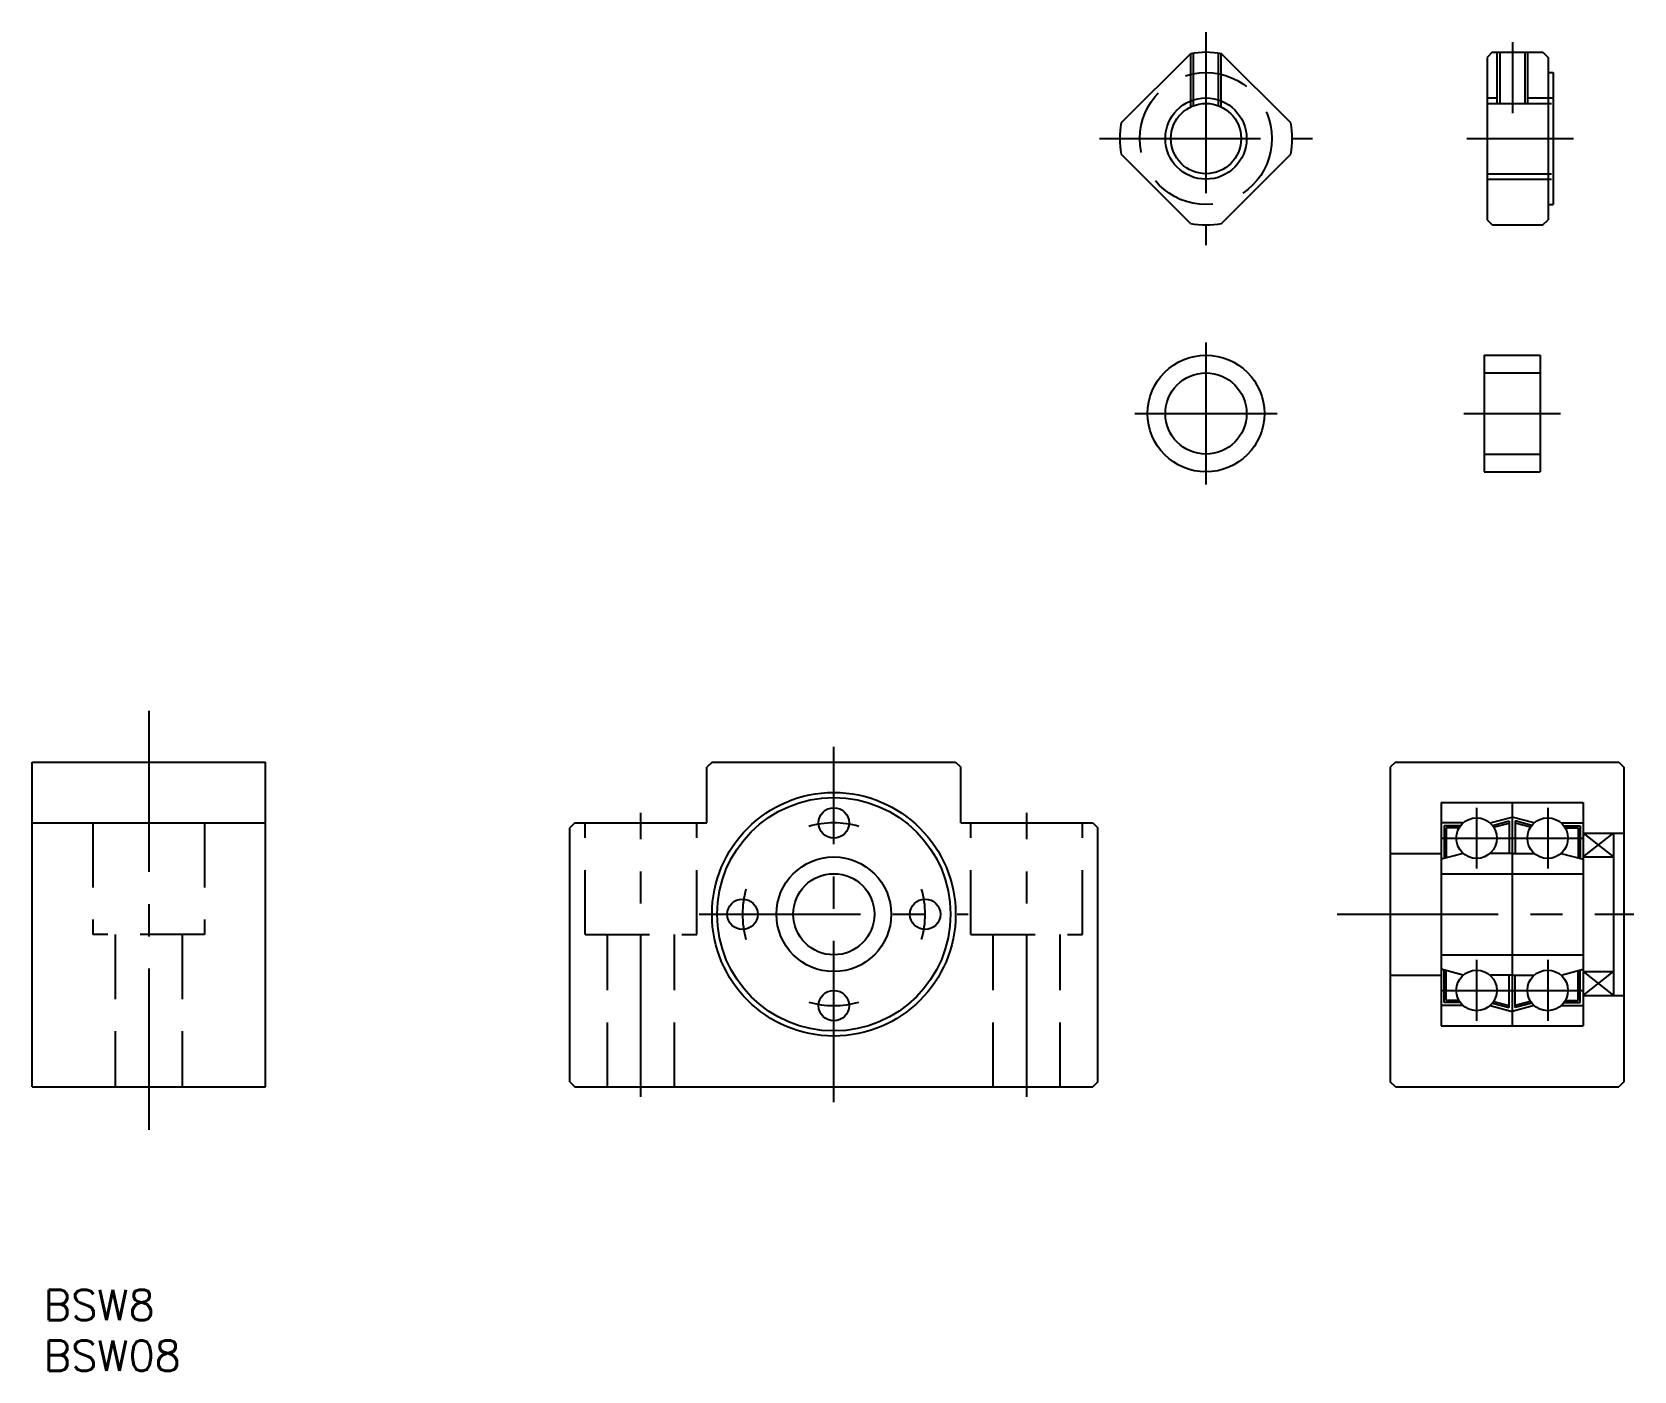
# Model space of a CAD drawing. Extents: x -1 to 157, y -8 to 124.
import ezdxf

# ---------------------------------------------------------------- set-up
doc = ezdxf.new("R2010")
doc.units = 0
doc.header["$LTSCALE"] = 0.5
doc.linetypes.add('CENTER', pattern=[50.8, 31.75, -6.35, 6.35, -6.35])
doc.linetypes.add('DASHED', pattern=[19.05, 12.7, -6.35])
for name, color, linetype in [('MSM_CENTER', 1, 'CENTER'), ('MSM_CONTINUOUS', 7, 'CONTINUOUS'), ('MSM_DASHED', 4, 'DASHED'), ('MSM_NARROW', 5, 'CONTINUOUS'), ('MSM_PART_NUMBER', 7, 'CONTINUOUS')]:
    doc.layers.add(name, color=color, linetype=linetype)
doc.styles.get("Standard").update_dxf_attribs({"font": 'txt.shx', "height": 3, "bigfont": 'bigfont.shx'})

# ---------------------------------------------------------------- blocks, each defined once
blk = doc.blocks.new('*U42')
at = {"layer": 'MSM_PART_NUMBER'}
blk.add_text('BSW8', height=3, dxfattribs=at).set_placement((0, -3))
blk = doc.blocks.new('*U43')
at = {"layer": 'MSM_PART_NUMBER'}
blk.add_text('BSW08', height=3, dxfattribs=at).set_placement((0, -8))

msp = doc.modelspace()

# ---------------------------------------------------------------- linework, layer by layer
at = {"layer": 'MSM_CENTER'}
for p, q in [((114.49, 123.93), (114.49, 102.93)), ((144.69, 122.93), (144.69, 115.93)), ((103.99, 113.43), (124.99, 113.43)), ((140.19, 113.43), (150.69, 113.43)), ((114.49, 93.34), (114.49, 79.34)), ((107.49, 86.34), (121.49, 86.34)), ((139.9, 86.34), (149.4, 86.34)), ((10.35, 57.05), (10.35, 14.7)), ((77.83, 18.5), (77.83, 53.5)), ((141.15, 47.5), (141.15, 41.5)), ((148.15, 47.5), (148.15, 41.5)), ((58.83, 19), (58.83, 47)), ((96.83, 19), (96.83, 47)), ((137.65, 44.5), (151.65, 44.5)), ((64.58, 37), (91.08, 37)), ((127.4, 37), (156.65, 37)), ((141.15, 32.5), (141.15, 26.5)), ((148.15, 32.5), (148.15, 26.5)), ((137.65, 29.5), (151.65, 29.5))]:
    msp.add_line(p, q, dxfattribs=at)
for start, end in [(74.0329, 105.9671), (164.0329, 195.9671), (344.0329, 15.9671), (254.0329, 285.9671)]:
    msp.add_arc((77.83, 37), 9, start, end, dxfattribs=at)
at = {"layer": 'MSM_CONTINUOUS'}
for p, q in [((106.13, 114.97), (112.95, 121.79)), ((122.85, 114.97), (116.03, 121.79)), ((142.69, 121.93), (142.19, 121.43)), ((142.69, 121.93), (147.69, 121.93)), ((147.69, 121.93), (148.19, 121.43)), ((142.19, 121.43), (142.19, 105.43)), ((148.19, 121.43), (148.19, 105.43)), ((148.19, 119.93), (148.69, 119.93)), ((148.69, 119.93), (148.69, 106.93)), ((112.95, 105.07), (106.13, 111.89)), ((116.03, 105.07), (122.85, 111.89)), ((148.19, 106.93), (148.69, 106.93)), ((142.19, 105.43), (142.69, 104.93)), ((142.69, 104.93), (147.69, 104.93)), ((147.69, 104.93), (148.19, 105.43)), ((141.9, 92.09), (147.4, 92.09)), ((141.9, 92.09), (141.9, 80.59)), ((147.4, 92.09), (147.4, 80.59)), ((141.9, 80.59), (147.4, 80.59)), ((-1.15, 20), (-1.15, 52)), ((-1.15, 52), (21.85, 52)), ((21.85, 20), (21.85, 52)), ((65.83, 52), (65.33, 51.5)), ((65.33, 46), (65.33, 51.5)), ((65.83, 52), (89.83, 52)), ((89.83, 52), (90.33, 51.5)), ((90.33, 46), (90.33, 51.5)), ((133.15, 52), (132.65, 51.5)), ((132.65, 51.5), (132.65, 20.5)), ((133.15, 52), (155.15, 52)), ((155.15, 52), (155.65, 51.5)), ((155.65, 51.5), (155.65, 20.5)), ((137.65, 48), (137.65, 26)), ((137.65, 48), (151.65, 48)), ((144.65, 48), (144.65, 26)), ((151.65, 48), (151.65, 26)), ((-1.15, 46), (21.85, 46)), ((52.33, 46), (51.83, 45.5)), ((52.33, 46), (65.33, 46)), ((90.33, 46), (103.33, 46)), ((103.33, 46), (103.83, 45.5)), ((139.83, 46), (137.65, 46)), ((142.47, 46), (144.65, 46.58)), ((142.71, 45.75), (144.35, 46.19)), ((142.83, 45.58), (144.35, 45.99)), ((144.35, 46.19), (144.35, 43)), ((146.83, 46), (144.65, 46.58)), ((144.95, 46.19), (144.95, 43)), ((146.59, 45.75), (144.95, 46.19)), ((146.47, 45.58), (144.95, 45.99)), ((149.47, 46), (151.65, 46)), ((51.83, 20.5), (51.83, 45.5)), ((103.83, 20.5), (103.83, 45.5)), ((137.95, 45.7), (137.95, 42.5)), ((139.55, 45.7), (137.95, 45.7)), ((138.15, 45.5), (138.15, 42.55)), ((139.42, 45.5), (138.15, 45.5)), ((149.75, 45.7), (151.35, 45.7)), ((149.88, 45.5), (151.15, 45.5)), ((151.15, 45.5), (151.15, 42.55)), ((151.35, 45.7), (151.35, 42.5)), ((151.65, 45), (155.65, 45)), ((154.65, 45), (154.65, 29)), ((154.65, 45), (154.65, 29)), ((132.65, 43), (137.65, 43)), ((139.83, 43), (137.65, 42.42)), ((144.65, 43), (142.47, 43)), ((144.65, 43), (146.83, 43)), ((149.47, 43), (151.65, 42.42)), ((151.65, 42.65), (154.65, 42.65)), ((137.65, 41), (151.65, 41)), ((137.65, 33), (151.65, 33)), ((139.83, 31), (137.65, 31.58)), ((149.47, 31), (151.65, 31.58)), ((132.65, 31), (137.65, 31)), ((137.95, 28.3), (137.95, 31.5)), ((138.15, 28.5), (138.15, 31.45)), ((144.65, 31), (142.47, 31)), ((144.35, 27.81), (144.35, 31)), ((144.65, 31), (146.83, 31)), ((144.95, 27.81), (144.95, 31)), ((151.15, 28.5), (151.15, 31.45)), ((151.35, 28.3), (151.35, 31.5)), ((151.65, 31.35), (154.65, 31.35)), ((139.42, 28.5), (138.15, 28.5)), ((142.83, 28.42), (144.35, 28.01)), ((146.47, 28.42), (144.95, 28.01)), ((149.88, 28.5), (151.15, 28.5)), ((151.65, 29), (155.65, 29)), ((139.83, 28), (137.65, 28)), ((139.55, 28.3), (137.95, 28.3)), ((142.47, 28), (144.65, 27.42)), ((142.71, 28.25), (144.35, 27.81)), ((146.83, 28), (144.65, 27.42)), ((146.59, 28.25), (144.95, 27.81)), ((149.47, 28), (151.65, 28)), ((149.75, 28.3), (151.35, 28.3)), ((137.65, 26), (151.65, 26)), ((-1.15, 20), (21.85, 20)), ((51.83, 20.5), (52.33, 20)), ((52.33, 20), (103.33, 20)), ((103.83, 20.5), (103.33, 20)), ((133.15, 20), (132.65, 20.5)), ((133.15, 20), (155.15, 20)), ((155.65, 20.5), (155.15, 20))]:
    msp.add_line(p, q, dxfattribs=at)
for centre, radius in [((114.49, 113.43), 3.46), ((114.49, 86.34), 5.75), ((114.49, 86.34), 4), ((77.83, 37), 12), ((77.83, 37), 11.5), ((77.83, 46), 1.5), ((141.15, 44.5), 2), ((148.15, 44.5), 2), ((77.83, 37), 5.65), ((77.83, 37), 4), ((68.83, 37), 1.5), ((86.83, 37), 1.5), ((141.15, 29.5), 2), ((148.15, 29.5), 2), ((77.83, 28), 1.5)]:
    msp.add_circle(centre, radius, dxfattribs=at)
for start, end in [(79.5603, 100.4397), (169.5603, 190.4397), (349.5603, 10.4397), (259.5603, 280.4397)]:
    msp.add_arc((114.49, 113.43), 8.5, start, end, dxfattribs=at)
at = {"layer": 'MSM_DASHED'}
for p, q in [((112.99, 116.54), (112.99, 121.8)), ((113.26, 116.66), (113.26, 121.84)), ((115.72, 116.66), (115.72, 121.84)), ((115.99, 116.54), (115.99, 121.8)), ((143.19, 116.93), (143.19, 121.93)), ((143.46, 116.93), (143.46, 121.93)), ((145.92, 116.93), (145.92, 121.93)), ((146.19, 116.93), (146.19, 121.93)), ((142.19, 117.43), (143.19, 117.43)), ((142.19, 116.89), (148.69, 116.89)), ((146.19, 117.43), (148.69, 117.43)), ((142.19, 109.97), (148.69, 109.97)), ((142.19, 109.43), (148.69, 109.43)), ((141.9, 90.34), (147.4, 90.34)), ((141.9, 82.34), (147.4, 82.34)), ((4.85, 46), (4.85, 35)), ((15.85, 46), (15.85, 35)), ((53.33, 35), (53.33, 46)), ((64.33, 35), (64.33, 46)), ((91.33, 35), (91.33, 46)), ((102.33, 35), (102.33, 46)), ((15.85, 35), (4.85, 35)), ((7.05, 35), (7.05, 20)), ((13.65, 35), (13.65, 20)), ((53.33, 35), (64.33, 35)), ((55.53, 20), (55.53, 35)), ((62.13, 20), (62.13, 35)), ((91.33, 35), (102.33, 35)), ((93.53, 20), (93.53, 35)), ((100.13, 20), (100.13, 35))]:
    msp.add_line(p, q, dxfattribs=at)
msp.add_circle((114.49, 113.43), 6.5, dxfattribs=at)
at = {"layer": 'MSM_NARROW'}
for p, q in [((151.65, 42.65), (154.65, 45)), ((151.65, 45), (154.65, 42.65)), ((151.65, 31.35), (154.65, 29)), ((151.65, 29), (154.65, 31.35))]:
    msp.add_line(p, q, dxfattribs=at)
msp.add_circle((114.49, 113.43), 4, dxfattribs=at)

# ---------------------------------------------------------------- block references
at = {"layer": 'MSM_CONTINUOUS'}
for name in ['*U42', '*U43']:
    msp.add_blockref(name, (0, 0), dxfattribs=at)

doc.saveas('drawing.dxf')
